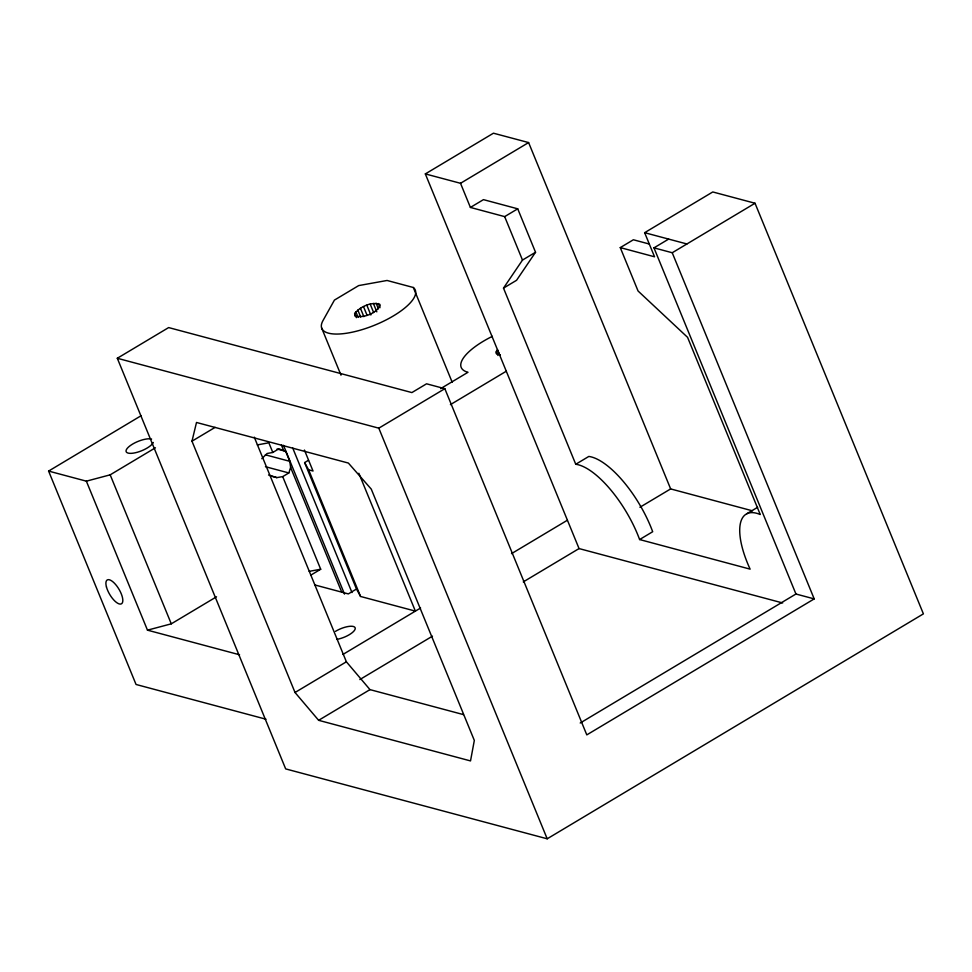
<?xml version="1.0" encoding="UTF-8"?>
<svg xmlns="http://www.w3.org/2000/svg" width="972" height="972" viewBox="0 0 972 972"><rect width="100%" height="100%" fill="white"/><g stroke="black" fill="none" stroke-linecap="round" stroke-linejoin="round"><path stroke-width="1.46" d="M354.659 313.446L354.877 315.973C363.698 318.379 376.067 313.543 380.234 305.305L379.688 304.212C370.915 301.624 360.381 306.715 354.659 313.446L356.372 317.637M499.742 355.23L497.445 349.641L495.927 352.727L496.485 353.82L500.033 354.768M191.982 441.191L196.502 422.468L348.377 463.061L371.268 489.123L474.324 740.421L470.521 760.918L318.634 720.313L295.026 692.489L191.982 441.191L215.091 427.376M270.945 476.049L276.789 477.617L282.706 476.62L288.842 472.951L290.616 467.471L289.778 461.323L285.671 451.312L278.928 448.797L272.804 452.454L267.069 453.511L261.796 458.699M649.089 243.972L633.38 239.768L620.27 247.605L638.057 290.993L687.568 337.333L760.238 514.516A67.408 25.77 59.2 0 0 750.117 569.142L639.612 539.545A69.571 26.633 59.1 0 0 575.752 464.264L503.496 288.113L522.486 260.071L535.536 252.258L517.724 208.822L483.461 199.637L470.399 207.437L460.521 183.295L425.335 173.915L579.057 548.572L782.667 602.968M535.536 252.258L516.557 280.3L503.496 288.113M308.525 460.254L304.625 462.587L356.481 589.032L348.341 593.904L315.147 585.035M425.335 173.915L493.448 133.2L528.61 142.568L670.644 488.916L752.486 510.835M620.27 247.605L654.545 256.79L644.643 232.685L712.78 191.958L755.025 203.245L923.4 613.867L547.2 838.8L285.671 768.901L117.308 358.267L168.654 327.576L411.885 392.579L426.562 383.806L444.836 388.691L586.796 734.881L814.208 598.898L672.235 252.744L653.974 247.86L795.947 594.014L814.208 598.898M460.521 183.295L528.61 142.568M266.012 719.219L136.044 684.47L48.6 471.08L141.122 415.712M470.399 207.437L504.662 216.622L517.724 208.822M48.6 471.08L86.362 481.164L110.176 474.834L155.411 447.788M653.974 247.86L668.651 239.088M440.62 388.642L467.982 372.288A51.152 17.326 -22.3 0 1 492.367 336.336M117.308 358.267L378.813 428.166L444.836 388.691M672.235 252.744L755.025 203.245M450.401 404.644L506.254 371.243M86.362 481.164L147.477 630.16L171.279 623.83L216.525 596.784M310.7 575.205L320.699 569.24L282.706 476.62M575.752 464.264L588.825 456.439A69.571 26.633 59.1 0 1 652.686 531.72L639.612 539.545M342.946 654.435L420.584 608.01M511.515 553.639L567.369 520.239M295.026 692.489L346.384 661.798L369.98 689.622L463.45 714.602M639.928 507.263L670.644 488.916M359.834 679.562L432.467 636.162M523.276 581.9L579.057 548.572M318.634 720.313L369.98 689.622M746.933 513.678L757.638 507.287M580.223 723.01L795.947 594.014M257.337 444.897L268.843 442.795L272.804 452.454M309.193 571.342L320.699 569.24M644.643 232.685L686.912 243.972M413.331 287.493L387.075 280.471L358.692 285.586L334.429 300.093L323.008 320.553A50.52 17.119 -22.3 0 0 369.712 327.09A50.52 17.119 -22.3 0 0 413.331 287.493L452.162 382.178M277.056 449.015L285.671 451.312M265.38 454.799L289.778 461.323M304.625 462.587L308.634 469.841L313.02 471.007L304.418 450.048M265.453 466.706L288.842 472.951M356.481 589.032L360.563 596.468L415.384 611.121L358.85 473.267M147.477 630.16L239.562 654.776M268.551 475.016L276.789 477.617M504.662 216.622L522.486 260.071M496.267 351.305L497.98 355.485M378.278 303.507L380.003 307.699M376.14 303.264L378.424 308.841M373.382 303.483L376.82 311.854M370.211 304.151L373.649 312.522M366.845 305.22L370.854 314.989M363.504 306.617L366.942 315.001M360.43 308.258L363.868 316.641M357.817 310.032L360.673 317.018M355.849 311.793L358.133 317.382M378.813 428.166L547.2 838.8M321.586 327.831L341.002 375.18M308.634 469.841L360.563 596.468M292.706 447.995L351.986 592.556M283.508 445.334L344.525 594.111M281.443 445.115L283.617 450.401M290.616 467.471L341.585 591.766M254.275 437.157L346.384 661.798M110.176 474.834L171.279 623.83M153.321 442.491A14.799 5.018 -22.3 0 1 133.346 453.134A14.799 5.018 -22.3 0 1 129.762 446.002A14.799 5.018 -22.3 0 1 151.596 439.052M335.486 631.363A13.572 4.593 -22.3 0 1 355.217 628.07A13.572 4.593 -22.3 0 1 337.017 639.321M106.458 586.979A13.875 5.31 59.1 0 0 120.929 604.013A13.875 5.31 59.1 0 0 115.704 584.622A13.875 5.31 59.1 0 0 106.458 586.979"/></g></svg>
